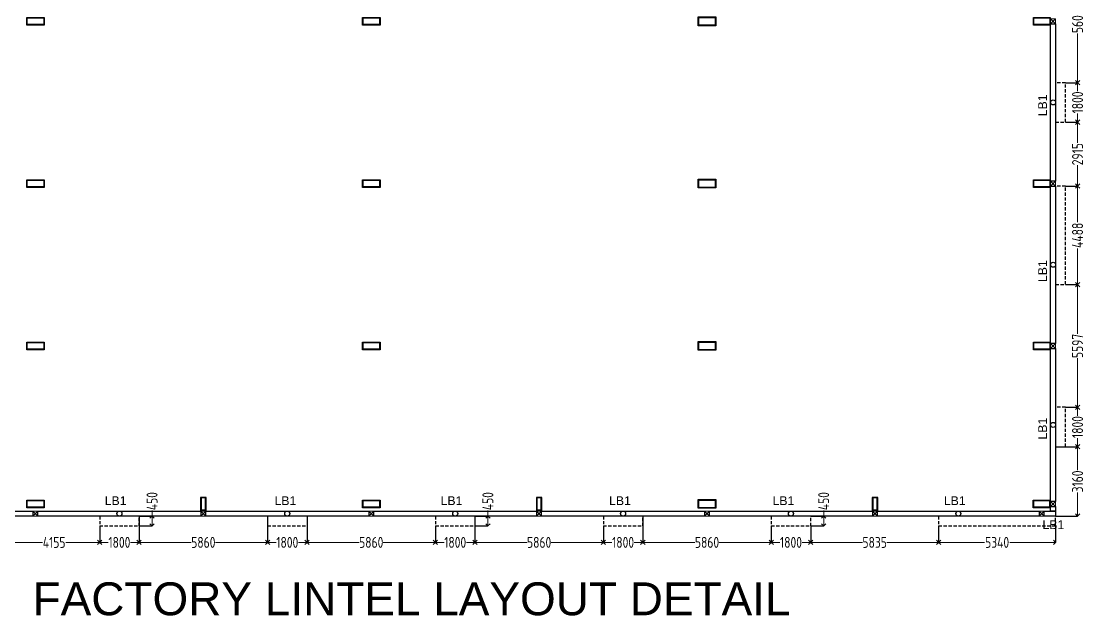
# Model space of a CAD drawing. Header units: inches. Extents: x -605 to 2991212, y -2872845 to 0.
# Drawn here: x 2620151 to 2668670, y -2711535 to -2684434 of the extents above; entities that cross this region are included whole.
import ezdxf
from ezdxf.enums import TextEntityAlignment as Align

# ---------------------------------------------------------------- set-up
doc = ezdxf.new("R2010")
doc.units = ezdxf.units.IN
doc.header["$LTSCALE"] = 600
doc.header["$MEASUREMENT"] = 0
doc.linetypes.add('DASHED2', pattern=[0.375, 0.25, -0.125])
doc.layers.add('rDIMension', color=1, linetype='Continuous', lineweight=18)
doc.layers.add('rRCC 2', color=40, linetype='Continuous', lineweight=15)
doc.layers.add('see level', color=2, linetype='Continuous')
doc.styles.add('DIM', font='geniso.shx', dxfattribs={"width": 0.85})
doc.styles.get("Standard").update_dxf_attribs({"font": 'arial.ttf'})
doc.dimstyles.new('ST-100', dxfattribs={"dimscale": 100, "dimtxt": 2.5, "dimasz": 2, "dimexe": 0.18, "dimexo": 0.0625, "dimgap": 0.2, "dimtad": 0, "dimdec": 0, "dimzin": 0, "dimdsep": 46, "dimtxsty": 'DIM', "dimblk": 'OPEN90', "dimcen": 0.09, "dimclrd": 256, "dimclrt": 7, "dimadec": 0, "dimazin": 0, "dimtfac": 1, "dimtdec": 0, "dimtofl": 0, "dimtmove": 0, "dimatfit": 3, "dimldrblk": 'OPEN90', "dimfxl": 1, "dimtolj": 1, "dimtzin": 0, "dimlwd": -1, "dimarcsym": 0})

# ---------------------------------------------------------------- blocks, each defined once
blk = doc.blocks.new('CCGE4RC G')
at = {"color": 3, "linetype": 'ByBlock'}
for points in [[(2458323, -2543313), (2459123, -2543313), (2459123, -2543713), (2458323, -2543713)], [(2427683, -2543338), (2428483, -2543338), (2428483, -2543688), (2427683, -2543688)], [(2443003, -2543338), (2443803, -2543338), (2443803, -2543688), (2443003, -2543688)], [(2473613, -2543338), (2474383, -2543338), (2474383, -2543688), (2473613, -2543688)], [(2427683, -2550738), (2428483, -2550738), (2428483, -2551088), (2427683, -2551088)], [(2443003, -2550738), (2443803, -2550738), (2443803, -2551088), (2443003, -2551088)], [(2458323, -2550713), (2459123, -2550713), (2459123, -2551113), (2458323, -2551113)], [(2473613, -2550738), (2474383, -2550738), (2474383, -2551088), (2473613, -2551088)], [(2427683, -2558138), (2428483, -2558138), (2428483, -2558488), (2427683, -2558488)], [(2443003, -2558138), (2443803, -2558138), (2443803, -2558488), (2443003, -2558488)], [(2458323, -2558113), (2459123, -2558113), (2459123, -2558513), (2458323, -2558513)], [(2473613, -2558138), (2474383, -2558138), (2474383, -2558488), (2473613, -2558488)], [(2427683, -2565343), (2428483, -2565343), (2428483, -2565693), (2427683, -2565693)], [(2435618, -2565218), (2435618, -2565818), (2435868, -2565818), (2435868, -2565218)], [(2443003, -2565343), (2443803, -2565343), (2443803, -2565693), (2443003, -2565693)], [(2450938, -2565218), (2450938, -2565818), (2451188, -2565818), (2451188, -2565218)], [(2458323, -2565318), (2459123, -2565318), (2459123, -2565718), (2458323, -2565718)], [(2466258, -2565218), (2466258, -2565818), (2466508, -2565818), (2466508, -2565218)], [(2473608, -2565343), (2474378, -2565343), (2474378, -2565693), (2473608, -2565693)]]:
    blk.add_lwpolyline(points, close=True, dxfattribs=at)
at = {"color": 2, "linetype": 'ByBlock'}
for points in [[(2427708, -2543363), (2428458, -2543363), (2428458, -2543663), (2427708, -2543663)], [(2443028, -2543363), (2443778, -2543363), (2443778, -2543663), (2443028, -2543663)], [(2458348, -2543338), (2459098, -2543338), (2459098, -2543688), (2458348, -2543688)], [(2473638, -2543363), (2474358, -2543363), (2474358, -2543663), (2473638, -2543663)], [(2427708, -2550763), (2428458, -2550763), (2428458, -2551063), (2427708, -2551063)], [(2443028, -2550763), (2443778, -2550763), (2443778, -2551063), (2443028, -2551063)], [(2458348, -2550738), (2459098, -2550738), (2459098, -2551088), (2458348, -2551088)], [(2473638, -2550763), (2474358, -2550763), (2474358, -2551063), (2473638, -2551063)], [(2427708, -2558163), (2428458, -2558163), (2428458, -2558463), (2427708, -2558463)], [(2443028, -2558163), (2443778, -2558163), (2443778, -2558463), (2443028, -2558463)], [(2458348, -2558138), (2459098, -2558138), (2459098, -2558488), (2458348, -2558488)], [(2473638, -2558163), (2474358, -2558163), (2474358, -2558463), (2473638, -2558463)], [(2427708, -2565368), (2428458, -2565368), (2428458, -2565668), (2427708, -2565668)], [(2435643, -2565243), (2435643, -2565793), (2435843, -2565793), (2435843, -2565243)], [(2443028, -2565368), (2443778, -2565368), (2443778, -2565668), (2443028, -2565668)], [(2450963, -2565243), (2450963, -2565793), (2451163, -2565793), (2451163, -2565243)], [(2458348, -2565343), (2459098, -2565343), (2459098, -2565693), (2458348, -2565693)], [(2466283, -2565243), (2466283, -2565793), (2466483, -2565793), (2466483, -2565243)], [(2473633, -2565368), (2474353, -2565368), (2474353, -2565668), (2473633, -2565668)]]:
    blk.add_lwpolyline(points, close=True, dxfattribs=at)
at = {"color": 8, "linetype": 'ByBlock'}
for centre in [(2474513, -2547213), (2474513, -2547213), (2474513, -2554613), (2474513, -2554613), (2474513, -2561915), (2474513, -2561915), (2431913, -2565957), (2439573, -2565957), (2439573, -2565957), (2447233, -2565957), (2447233, -2565957), (2454893, -2565957), (2454893, -2565957), (2462553, -2565957), (2462553, -2565957), (2470188, -2565957)]:
    blk.add_circle(centre, 115, dxfattribs=at)
at = {"layer": 'rRCC 2', "color": 6}
for p, q in [((2474628, -2543398), (2474398, -2543628)), ((2474628, -2543628), (2474398, -2543398)), ((2474628, -2550798), (2474398, -2551028)), ((2474628, -2551028), (2474398, -2550798)), ((2474628, -2558198), (2474398, -2558428)), ((2474628, -2558428), (2474398, -2558198)), ((2474628, -2565403), (2474398, -2565633)), ((2474628, -2565633), (2474398, -2565403)), ((2428198, -2565842), (2427968, -2566072)), ((2428198, -2566072), (2427968, -2565842)), ((2435858, -2565842), (2435628, -2566072)), ((2435858, -2566072), (2435628, -2565842)), ((2443518, -2565842), (2443288, -2566072)), ((2443518, -2566072), (2443288, -2565842)), ((2451178, -2565842), (2450948, -2566072)), ((2451178, -2566072), (2450948, -2565842)), ((2458838, -2565842), (2458608, -2566072)), ((2458838, -2566072), (2458608, -2565842)), ((2466498, -2565842), (2466268, -2566072)), ((2466498, -2566072), (2466268, -2565842)), ((2474108, -2565842), (2473878, -2566072)), ((2474108, -2566072), (2473878, -2565842))]:
    blk.add_line(p, q, dxfattribs=at)
for points in [[(2474628, -2543398), (2474398, -2543398), (2474398, -2543628), (2474628, -2543628)], [(2474628, -2550798), (2474398, -2550798), (2474398, -2551028), (2474628, -2551028)], [(2474628, -2558198), (2474398, -2558198), (2474398, -2558428), (2474628, -2558428)], [(2474628, -2565403), (2474398, -2565403), (2474398, -2565633), (2474628, -2565633)], [(2428198, -2565842), (2427968, -2565842), (2427968, -2566072), (2428198, -2566072)], [(2435858, -2565842), (2435628, -2565842), (2435628, -2566072), (2435858, -2566072)], [(2443518, -2565842), (2443288, -2565842), (2443288, -2566072), (2443518, -2566072)], [(2451178, -2565842), (2450948, -2565842), (2450948, -2566072), (2451178, -2566072)], [(2458838, -2565842), (2458608, -2565842), (2458608, -2566072), (2458838, -2566072)], [(2466498, -2565842), (2466268, -2565842), (2466268, -2566072), (2466498, -2566072)], [(2474108, -2565842), (2473878, -2565842), (2473878, -2566072), (2474108, -2566072)]]:
    blk.add_lwpolyline(points, close=True, dxfattribs=at)
blk = doc.blocks.new('_Open90')
at = {"color": 0, "linetype": 'ByBlock', "lineweight": -2}
for p, q in [((0, 0), (-1, 0)), ((-0.5, 0.5), (0, 0)), ((0, 0), (-0.5, -0.5))]:
    blk.add_line(p, q, dxfattribs=at)
blk = doc.blocks.new('*D1895')
at = {"layer": 'Defpoints', "color": 0}
for p in [(2623728, -2707443), (2625528, -2707443), (2625528, -2708192)]:
    blk.add_point(p, dxfattribs=at)
at = {"layer": 'rDIMension', "color": 0, "linetype": 'ByBlock', "lineweight": -2}
for p, q in [((2623728, -2707443), (2623728, -2708192)), ((2625528, -2707443), (2625528, -2708192))]:
    blk.add_line(p, q, dxfattribs=at)
at = {"layer": 'rDIMension'}
for p, q in [((2623928, -2708192), (2624119, -2708192)), ((2625328, -2708192), (2625137, -2708192))]:
    blk.add_line(p, q, dxfattribs=at)
at = {"layer": 'rDIMension', "xscale": 200, "yscale": 200, "zscale": 200, "rotation": 180}
blk.add_blockref('_Open90', (2623728, -2708192), dxfattribs=at)
at = {"layer": 'rDIMension', "xscale": 200, "yscale": 200, "zscale": 200}
blk.add_blockref('_Open90', (2625528, -2708192), dxfattribs=at)
at = {"layer": 'rDIMension', "color": 7, "insert": (2624628, -2708192), "char_height": 500, "attachment_point": 5, "style": 'DIM'}
blk.add_mtext('\\A1;1800', dxfattribs=at)
blk = doc.blocks.new('*D1896')
at = {"layer": 'Defpoints', "color": 0}
for p in [(2631388, -2706993), (2625528, -2707443), (2631388, -2708192)]:
    blk.add_point(p, dxfattribs=at)
at = {"layer": 'rDIMension', "color": 0, "linetype": 'ByBlock', "lineweight": -2}
for p, q in [((2631388, -2706993), (2631388, -2708192)), ((2625528, -2707443), (2625528, -2708192))]:
    blk.add_line(p, q, dxfattribs=at)
at = {"layer": 'rDIMension'}
for p, q in [((2625728, -2708192), (2627907, -2708192)), ((2631188, -2708192), (2629009, -2708192))]:
    blk.add_line(p, q, dxfattribs=at)
at = {"layer": 'rDIMension', "xscale": 200, "yscale": 200, "zscale": 200, "rotation": 180}
blk.add_blockref('_Open90', (2625528, -2708192), dxfattribs=at)
at = {"layer": 'rDIMension', "xscale": 200, "yscale": 200, "zscale": 200}
blk.add_blockref('_Open90', (2631388, -2708192), dxfattribs=at)
at = {"layer": 'rDIMension', "color": 7, "insert": (2628458, -2708192), "char_height": 500, "attachment_point": 5, "style": 'DIM'}
blk.add_mtext('\\A1;5860', dxfattribs=at)
blk = doc.blocks.new('*D1897')
at = {"layer": 'Defpoints', "color": 0}
for p in [(2619573, -2707443), (2623728, -2707443), (2623728, -2708192)]:
    blk.add_point(p, dxfattribs=at)
at = {"layer": 'rDIMension', "color": 0, "linetype": 'ByBlock', "lineweight": -2}
for p, q in [((2619573, -2707443), (2619573, -2708192)), ((2623728, -2707443), (2623728, -2708192))]:
    blk.add_line(p, q, dxfattribs=at)
at = {"layer": 'rDIMension'}
for p, q in [((2619773, -2708192), (2621121, -2708192)), ((2623528, -2708192), (2622181, -2708192))]:
    blk.add_line(p, q, dxfattribs=at)
at = {"layer": 'rDIMension', "xscale": 200, "yscale": 200, "zscale": 200, "rotation": 180}
blk.add_blockref('_Open90', (2619573, -2708192), dxfattribs=at)
at = {"layer": 'rDIMension', "xscale": 200, "yscale": 200, "zscale": 200}
blk.add_blockref('_Open90', (2623728, -2708192), dxfattribs=at)
at = {"layer": 'rDIMension', "color": 7, "insert": (2621651, -2708192), "char_height": 500, "attachment_point": 5, "style": 'DIM'}
blk.add_mtext('\\A1;4155', dxfattribs=at)
blk = doc.blocks.new('*D1898')
at = {"layer": 'Defpoints', "color": 0}
for p in [(2631388, -2706993), (2633188, -2707443), (2633188, -2708192)]:
    blk.add_point(p, dxfattribs=at)
at = {"layer": 'rDIMension', "color": 0, "lineweight": -2}
for p, q in [((2631388, -2706993), (2631388, -2708192)), ((2633188, -2707443), (2633188, -2708192))]:
    blk.add_line(p, q, dxfattribs=at)
at = {"layer": 'rDIMension'}
for p, q in [((2631588, -2708192), (2631779, -2708192)), ((2632988, -2708192), (2632797, -2708192))]:
    blk.add_line(p, q, dxfattribs=at)
at = {"layer": 'rDIMension', "xscale": 200, "yscale": 200, "zscale": 200, "rotation": 180}
blk.add_blockref('_Open90', (2631388, -2708192), dxfattribs=at)
at = {"layer": 'rDIMension', "xscale": 200, "yscale": 200, "zscale": 200}
blk.add_blockref('_Open90', (2633188, -2708192), dxfattribs=at)
at = {"layer": 'rDIMension', "color": 7, "insert": (2632288, -2708192), "char_height": 500, "attachment_point": 5, "style": 'DIM'}
blk.add_mtext('\\A1;1800', dxfattribs=at)
blk = doc.blocks.new('*D1899')
at = {"layer": 'Defpoints', "color": 0}
for p in [(2633188, -2707443), (2639048, -2707443), (2639048, -2708192)]:
    blk.add_point(p, dxfattribs=at)
at = {"layer": 'rDIMension', "color": 0, "lineweight": -2}
for p, q in [((2633188, -2707443), (2633188, -2708192)), ((2639048, -2707443), (2639048, -2708192))]:
    blk.add_line(p, q, dxfattribs=at)
at = {"layer": 'rDIMension'}
for p, q in [((2633388, -2708192), (2635567, -2708192)), ((2638848, -2708192), (2636669, -2708192))]:
    blk.add_line(p, q, dxfattribs=at)
at = {"layer": 'rDIMension', "xscale": 200, "yscale": 200, "zscale": 200, "rotation": 180}
blk.add_blockref('_Open90', (2633188, -2708192), dxfattribs=at)
at = {"layer": 'rDIMension', "xscale": 200, "yscale": 200, "zscale": 200}
blk.add_blockref('_Open90', (2639048, -2708192), dxfattribs=at)
at = {"layer": 'rDIMension', "color": 7, "insert": (2636118, -2708192), "char_height": 500, "attachment_point": 5, "style": 'DIM'}
blk.add_mtext('\\A1;5860', dxfattribs=at)
blk = doc.blocks.new('*D1900')
at = {"layer": 'Defpoints', "color": 0}
for p in [(2639048, -2707443), (2640848, -2707443), (2640848, -2708192)]:
    blk.add_point(p, dxfattribs=at)
at = {"layer": 'rDIMension', "color": 0, "lineweight": -2}
for p, q in [((2639048, -2707443), (2639048, -2708192)), ((2640848, -2707443), (2640848, -2708192))]:
    blk.add_line(p, q, dxfattribs=at)
at = {"layer": 'rDIMension'}
for p, q in [((2639248, -2708192), (2639439, -2708192)), ((2640648, -2708192), (2640457, -2708192))]:
    blk.add_line(p, q, dxfattribs=at)
at = {"layer": 'rDIMension', "xscale": 200, "yscale": 200, "zscale": 200, "rotation": 180}
blk.add_blockref('_Open90', (2639048, -2708192), dxfattribs=at)
at = {"layer": 'rDIMension', "xscale": 200, "yscale": 200, "zscale": 200}
blk.add_blockref('_Open90', (2640848, -2708192), dxfattribs=at)
at = {"layer": 'rDIMension', "color": 7, "insert": (2639948, -2708192), "char_height": 500, "attachment_point": 5, "style": 'DIM'}
blk.add_mtext('\\A1;1800', dxfattribs=at)
blk = doc.blocks.new('*D1901')
at = {"layer": 'Defpoints', "color": 0}
for p in [(2640848, -2707443), (2646708, -2707443), (2646708, -2708192)]:
    blk.add_point(p, dxfattribs=at)
at = {"layer": 'rDIMension', "color": 0, "lineweight": -2}
for p, q in [((2640848, -2707443), (2640848, -2708192)), ((2646708, -2707443), (2646708, -2708192))]:
    blk.add_line(p, q, dxfattribs=at)
at = {"layer": 'rDIMension'}
for p, q in [((2641048, -2708192), (2643227, -2708192)), ((2646508, -2708192), (2644329, -2708192))]:
    blk.add_line(p, q, dxfattribs=at)
at = {"layer": 'rDIMension', "xscale": 200, "yscale": 200, "zscale": 200, "rotation": 180}
blk.add_blockref('_Open90', (2640848, -2708192), dxfattribs=at)
at = {"layer": 'rDIMension', "xscale": 200, "yscale": 200, "zscale": 200}
blk.add_blockref('_Open90', (2646708, -2708192), dxfattribs=at)
at = {"layer": 'rDIMension', "color": 7, "insert": (2643778, -2708192), "char_height": 500, "attachment_point": 5, "style": 'DIM'}
blk.add_mtext('\\A1;5860', dxfattribs=at)
blk = doc.blocks.new('*D1902')
at = {"layer": 'Defpoints', "color": 0}
for p in [(2646708, -2707443), (2648508, -2707443), (2648508, -2708192)]:
    blk.add_point(p, dxfattribs=at)
at = {"layer": 'rDIMension', "color": 0, "lineweight": -2}
for p, q in [((2646708, -2707443), (2646708, -2708192)), ((2648508, -2707443), (2648508, -2708192))]:
    blk.add_line(p, q, dxfattribs=at)
at = {"layer": 'rDIMension'}
for p, q in [((2646908, -2708192), (2647099, -2708192)), ((2648308, -2708192), (2648117, -2708192))]:
    blk.add_line(p, q, dxfattribs=at)
at = {"layer": 'rDIMension', "xscale": 200, "yscale": 200, "zscale": 200, "rotation": 180}
blk.add_blockref('_Open90', (2646708, -2708192), dxfattribs=at)
at = {"layer": 'rDIMension', "xscale": 200, "yscale": 200, "zscale": 200}
blk.add_blockref('_Open90', (2648508, -2708192), dxfattribs=at)
at = {"layer": 'rDIMension', "color": 7, "insert": (2647608, -2708192), "char_height": 500, "attachment_point": 5, "style": 'DIM'}
blk.add_mtext('\\A1;1800', dxfattribs=at)
blk = doc.blocks.new('*D1903')
at = {"layer": 'Defpoints', "color": 0}
for p in [(2648508, -2707443), (2654368, -2707443), (2654368, -2708192)]:
    blk.add_point(p, dxfattribs=at)
at = {"layer": 'rDIMension', "color": 0, "lineweight": -2}
for p, q in [((2648508, -2707443), (2648508, -2708192)), ((2654368, -2707443), (2654368, -2708192))]:
    blk.add_line(p, q, dxfattribs=at)
at = {"layer": 'rDIMension'}
for p, q in [((2648708, -2708192), (2650887, -2708192)), ((2654168, -2708192), (2651989, -2708192))]:
    blk.add_line(p, q, dxfattribs=at)
at = {"layer": 'rDIMension', "xscale": 200, "yscale": 200, "zscale": 200, "rotation": 180}
blk.add_blockref('_Open90', (2648508, -2708192), dxfattribs=at)
at = {"layer": 'rDIMension', "xscale": 200, "yscale": 200, "zscale": 200}
blk.add_blockref('_Open90', (2654368, -2708192), dxfattribs=at)
at = {"layer": 'rDIMension', "color": 7, "insert": (2651438, -2708192), "char_height": 500, "attachment_point": 5, "style": 'DIM'}
blk.add_mtext('\\A1;5860', dxfattribs=at)
blk = doc.blocks.new('*D1904')
at = {"layer": 'Defpoints', "color": 0}
for p in [(2654368, -2707443), (2656168, -2707443), (2656168, -2708192)]:
    blk.add_point(p, dxfattribs=at)
at = {"layer": 'rDIMension', "color": 0, "lineweight": -2}
for p, q in [((2654368, -2707443), (2654368, -2708192)), ((2656168, -2707443), (2656168, -2708192))]:
    blk.add_line(p, q, dxfattribs=at)
at = {"layer": 'rDIMension'}
for p, q in [((2654568, -2708192), (2654759, -2708192)), ((2655968, -2708192), (2655777, -2708192))]:
    blk.add_line(p, q, dxfattribs=at)
at = {"layer": 'rDIMension', "xscale": 200, "yscale": 200, "zscale": 200, "rotation": 180}
blk.add_blockref('_Open90', (2654368, -2708192), dxfattribs=at)
at = {"layer": 'rDIMension', "xscale": 200, "yscale": 200, "zscale": 200}
blk.add_blockref('_Open90', (2656168, -2708192), dxfattribs=at)
at = {"layer": 'rDIMension', "color": 7, "insert": (2655268, -2708192), "char_height": 500, "attachment_point": 5, "style": 'DIM'}
blk.add_mtext('\\A1;1800', dxfattribs=at)
blk = doc.blocks.new('*D1905')
at = {"layer": 'Defpoints', "color": 0}
for p in [(2656168, -2707443), (2662003, -2707443), (2662003, -2708192)]:
    blk.add_point(p, dxfattribs=at)
at = {"layer": 'rDIMension', "color": 0, "lineweight": -2}
for p, q in [((2656168, -2707443), (2656168, -2708192)), ((2662003, -2707443), (2662003, -2708192))]:
    blk.add_line(p, q, dxfattribs=at)
at = {"layer": 'rDIMension'}
for p, q in [((2656368, -2708192), (2658534, -2708192)), ((2661803, -2708192), (2659637, -2708192))]:
    blk.add_line(p, q, dxfattribs=at)
at = {"layer": 'rDIMension', "xscale": 200, "yscale": 200, "zscale": 200, "rotation": 180}
blk.add_blockref('_Open90', (2656168, -2708192), dxfattribs=at)
at = {"layer": 'rDIMension', "xscale": 200, "yscale": 200, "zscale": 200}
blk.add_blockref('_Open90', (2662003, -2708192), dxfattribs=at)
at = {"layer": 'rDIMension', "color": 7, "insert": (2659086, -2708192), "char_height": 500, "attachment_point": 5, "style": 'DIM'}
blk.add_mtext('\\A1;5835', dxfattribs=at)
blk = doc.blocks.new('*D1906')
at = {"layer": 'Defpoints', "color": 0}
for p in [(2662003, -2707443), (2667343, -2707443), (2667343, -2708192)]:
    blk.add_point(p, dxfattribs=at)
at = {"layer": 'rDIMension', "color": 0, "lineweight": -2}
for p, q in [((2662003, -2707443), (2662003, -2708192)), ((2667343, -2707443), (2667343, -2708192))]:
    blk.add_line(p, q, dxfattribs=at)
at = {"layer": 'rDIMension'}
for p, q in [((2662203, -2708192), (2664100, -2708192)), ((2667143, -2708192), (2665246, -2708192))]:
    blk.add_line(p, q, dxfattribs=at)
at = {"layer": 'rDIMension', "xscale": 200, "yscale": 200, "zscale": 200, "rotation": 180}
blk.add_blockref('_Open90', (2662003, -2708192), dxfattribs=at)
at = {"layer": 'rDIMension', "xscale": 200, "yscale": 200, "zscale": 200}
blk.add_blockref('_Open90', (2667343, -2708192), dxfattribs=at)
at = {"layer": 'rDIMension', "color": 7, "insert": (2664673, -2708192), "char_height": 500, "attachment_point": 5, "style": 'DIM'}
blk.add_mtext('\\A1;5340', dxfattribs=at)
blk = doc.blocks.new('*D1907')
at = {"layer": 'Defpoints', "color": 0}
for p in [(2656168, -2706993), (2656168, -2707443), (2656759, -2707443)]:
    blk.add_point(p, dxfattribs=at)
at = {"layer": 'rDIMension'}
for p, q in [((2656759, -2706993), (2656759, -2706735)), ((2656759, -2707193), (2656759, -2707243))]:
    blk.add_line(p, q, dxfattribs=at)
at = {"layer": 'rDIMension', "color": 0, "lineweight": -2}
for p, q in [((2656168, -2706993), (2656759, -2706993)), ((2656168, -2707443), (2656759, -2707443))]:
    blk.add_line(p, q, dxfattribs=at)
at = {"layer": 'rDIMension', "xscale": 200, "yscale": 200, "zscale": 200}
for p, rotation in [((2656759, -2706993), 90), ((2656759, -2707443), 270)]:
    blk.add_blockref('_Open90', p, dxfattribs=dict(at, rotation=rotation))
at = {"layer": 'rDIMension', "color": 7, "insert": (2656759, -2706311), "char_height": 500, "attachment_point": 5, "rotation": 90, "style": 'DIM'}
blk.add_mtext('\\A1;450', dxfattribs=at)
blk = doc.blocks.new('*D1908')
at = {"layer": 'Defpoints', "color": 0}
for p in [(2640848, -2706993), (2640848, -2707443), (2641439, -2707443)]:
    blk.add_point(p, dxfattribs=at)
at = {"layer": 'rDIMension'}
for p, q in [((2641439, -2706993), (2641439, -2706735)), ((2641439, -2707193), (2641439, -2707243))]:
    blk.add_line(p, q, dxfattribs=at)
at = {"layer": 'rDIMension', "color": 0, "lineweight": -2}
for p, q in [((2640848, -2706993), (2641439, -2706993)), ((2640848, -2707443), (2641439, -2707443))]:
    blk.add_line(p, q, dxfattribs=at)
at = {"layer": 'rDIMension', "xscale": 200, "yscale": 200, "zscale": 200}
for p, rotation in [((2641439, -2706993), 90), ((2641439, -2707443), 270)]:
    blk.add_blockref('_Open90', p, dxfattribs=dict(at, rotation=rotation))
at = {"layer": 'rDIMension', "color": 7, "insert": (2641439, -2706311), "char_height": 500, "attachment_point": 5, "rotation": 90, "style": 'DIM'}
blk.add_mtext('\\A1;450', dxfattribs=at)
blk = doc.blocks.new('*D1909')
at = {"layer": 'Defpoints', "color": 0}
for p in [(2625528, -2706993), (2625528, -2707443), (2626119, -2707443)]:
    blk.add_point(p, dxfattribs=at)
at = {"layer": 'rDIMension'}
for p, q in [((2626119, -2706993), (2626119, -2706735)), ((2626119, -2707193), (2626119, -2707243))]:
    blk.add_line(p, q, dxfattribs=at)
at = {"layer": 'rDIMension', "color": 0, "lineweight": -2}
for p, q in [((2625528, -2706993), (2626119, -2706993)), ((2625528, -2707443), (2626119, -2707443))]:
    blk.add_line(p, q, dxfattribs=at)
at = {"layer": 'rDIMension', "xscale": 200, "yscale": 200, "zscale": 200}
for p, rotation in [((2626119, -2706993), 90), ((2626119, -2707443), 270)]:
    blk.add_blockref('_Open90', p, dxfattribs=dict(at, rotation=rotation))
at = {"layer": 'rDIMension', "color": 7, "insert": (2626119, -2706311), "char_height": 500, "attachment_point": 5, "rotation": 90, "style": 'DIM'}
blk.add_mtext('\\A1;450', dxfattribs=at)
blk = doc.blocks.new('*D1910')
at = {"layer": 'Defpoints', "color": 0}
for p in [(2667343, -2703833), (2668341, -2703833), (2667343, -2706993)]:
    blk.add_point(p, dxfattribs=at)
at = {"layer": 'rDIMension', "color": 0, "lineweight": -2}
for p, q in [((2667343, -2703833), (2668341, -2703833)), ((2667343, -2706993), (2668341, -2706993))]:
    blk.add_line(p, q, dxfattribs=at)
at = {"layer": 'rDIMension'}
for p, q in [((2668341, -2704033), (2668341, -2704904)), ((2668341, -2706793), (2668341, -2705922))]:
    blk.add_line(p, q, dxfattribs=at)
at = {"layer": 'rDIMension', "xscale": 200, "yscale": 200, "zscale": 200}
for p, rotation in [((2668341, -2703833), 90), ((2668341, -2706993), 270)]:
    blk.add_blockref('_Open90', p, dxfattribs=dict(at, rotation=rotation))
at = {"layer": 'rDIMension', "color": 7, "insert": (2668341, -2705413), "char_height": 500, "attachment_point": 5, "rotation": 90, "style": 'DIM'}
blk.add_mtext('\\A1;3160', dxfattribs=at)
blk = doc.blocks.new('*D1911')
at = {"layer": 'Defpoints', "color": 0}
for p in [(2667793, -2702033), (2668341, -2702033), (2667343, -2703833)]:
    blk.add_point(p, dxfattribs=at)
at = {"layer": 'rDIMension', "color": 0, "lineweight": -2}
for p, q in [((2667793, -2702033), (2668341, -2702033)), ((2667343, -2703833), (2668341, -2703833))]:
    blk.add_line(p, q, dxfattribs=at)
at = {"layer": 'rDIMension'}
for p, q in [((2668341, -2702233), (2668341, -2702424)), ((2668341, -2703633), (2668341, -2703442))]:
    blk.add_line(p, q, dxfattribs=at)
at = {"layer": 'rDIMension', "xscale": 200, "yscale": 200, "zscale": 200}
for p, rotation in [((2668341, -2702033), 90), ((2668341, -2703833), 270)]:
    blk.add_blockref('_Open90', p, dxfattribs=dict(at, rotation=rotation))
at = {"layer": 'rDIMension', "color": 7, "insert": (2668341, -2702933), "char_height": 500, "attachment_point": 5, "rotation": 90, "style": 'DIM'}
blk.add_mtext('\\A1;1800', dxfattribs=at)
blk = doc.blocks.new('*D1912')
at = {"layer": 'Defpoints', "color": 0}
for p in [(2667793, -2696437), (2668341, -2696437), (2667793, -2702033)]:
    blk.add_point(p, dxfattribs=at)
at = {"layer": 'rDIMension', "color": 0, "lineweight": -2}
for p, q in [((2667793, -2696437), (2668341, -2696437)), ((2667793, -2702033), (2668341, -2702033))]:
    blk.add_line(p, q, dxfattribs=at)
at = {"layer": 'rDIMension'}
for p, q in [((2668341, -2696637), (2668341, -2698683)), ((2668341, -2701833), (2668341, -2699787))]:
    blk.add_line(p, q, dxfattribs=at)
at = {"layer": 'rDIMension', "xscale": 200, "yscale": 200, "zscale": 200}
for p, rotation in [((2668341, -2696437), 90), ((2668341, -2702033), 270)]:
    blk.add_blockref('_Open90', p, dxfattribs=dict(at, rotation=rotation))
at = {"layer": 'rDIMension', "color": 7, "insert": (2668341, -2699235), "char_height": 500, "attachment_point": 5, "rotation": 90, "style": 'DIM'}
blk.add_mtext('\\A1;5597', dxfattribs=at)
blk = doc.blocks.new('*D1913')
at = {"layer": 'Defpoints', "color": 0}
for p in [(2667793, -2691949), (2668341, -2691949), (2667793, -2696437)]:
    blk.add_point(p, dxfattribs=at)
at = {"layer": 'rDIMension', "color": 0, "lineweight": -2}
for p, q in [((2667793, -2691949), (2668341, -2691949)), ((2667793, -2696437), (2668341, -2696437))]:
    blk.add_line(p, q, dxfattribs=at)
at = {"layer": 'rDIMension'}
for p, q in [((2668341, -2692149), (2668341, -2693599)), ((2668341, -2696237), (2668341, -2694787))]:
    blk.add_line(p, q, dxfattribs=at)
at = {"layer": 'rDIMension', "xscale": 200, "yscale": 200, "zscale": 200}
for p, rotation in [((2668341, -2691949), 90), ((2668341, -2696437), 270)]:
    blk.add_blockref('_Open90', p, dxfattribs=dict(at, rotation=rotation))
at = {"layer": 'rDIMension', "color": 7, "insert": (2668341, -2694193), "char_height": 500, "attachment_point": 5, "rotation": 90, "style": 'DIM'}
blk.add_mtext('\\A1;4488', dxfattribs=at)
blk = doc.blocks.new('*D1914')
at = {"layer": 'Defpoints', "color": 0}
for p in [(2667793, -2689034), (2668341, -2689034), (2667793, -2691949)]:
    blk.add_point(p, dxfattribs=at)
at = {"layer": 'rDIMension', "color": 0, "lineweight": -2}
for p, q in [((2667793, -2689034), (2668341, -2689034)), ((2667793, -2691949), (2668341, -2691949))]:
    blk.add_line(p, q, dxfattribs=at)
at = {"layer": 'rDIMension'}
for p, q in [((2668341, -2689234), (2668341, -2689982)), ((2668341, -2691749), (2668341, -2691001))]:
    blk.add_line(p, q, dxfattribs=at)
at = {"layer": 'rDIMension', "xscale": 200, "yscale": 200, "zscale": 200}
for p, rotation in [((2668341, -2689034), 90), ((2668341, -2691949), 270)]:
    blk.add_blockref('_Open90', p, dxfattribs=dict(at, rotation=rotation))
at = {"layer": 'rDIMension', "color": 7, "insert": (2668341, -2690491), "char_height": 500, "attachment_point": 5, "rotation": 90, "style": 'DIM'}
blk.add_mtext('\\A1;2915', dxfattribs=at)
blk = doc.blocks.new('*D1915')
at = {"layer": 'Defpoints', "color": 0}
for p in [(2667793, -2687234), (2668341, -2687234), (2667793, -2689034)]:
    blk.add_point(p, dxfattribs=at)
at = {"layer": 'rDIMension', "color": 0, "lineweight": -2}
for p, q in [((2667793, -2687234), (2668341, -2687234)), ((2667793, -2689034), (2668341, -2689034))]:
    blk.add_line(p, q, dxfattribs=at)
at = {"layer": 'rDIMension'}
for p, q in [((2668341, -2687434), (2668341, -2687625)), ((2668341, -2688834), (2668341, -2688643))]:
    blk.add_line(p, q, dxfattribs=at)
at = {"layer": 'rDIMension', "xscale": 200, "yscale": 200, "zscale": 200}
for p, rotation in [((2668341, -2687234), 90), ((2668341, -2689034), 270)]:
    blk.add_blockref('_Open90', p, dxfattribs=dict(at, rotation=rotation))
at = {"layer": 'rDIMension', "color": 7, "insert": (2668341, -2688134), "char_height": 500, "attachment_point": 5, "rotation": 90, "style": 'DIM'}
blk.add_mtext('\\A1;1800', dxfattribs=at)
blk = doc.blocks.new('*D1916')
at = {"layer": 'Defpoints', "color": 0}
for p in [(2667793, -2681634), (2668341, -2681634), (2667793, -2687234)]:
    blk.add_point(p, dxfattribs=at)
at = {"layer": 'rDIMension', "color": 0, "lineweight": -2}
for p, q in [((2667793, -2681634), (2668341, -2681634)), ((2667793, -2687234), (2668341, -2687234))]:
    blk.add_line(p, q, dxfattribs=at)
at = {"layer": 'rDIMension'}
for p, q in [((2668341, -2681834), (2668341, -2683882)), ((2668341, -2687034), (2668341, -2684985))]:
    blk.add_line(p, q, dxfattribs=at)
at = {"layer": 'rDIMension', "xscale": 200, "yscale": 200, "zscale": 200}
for p, rotation in [((2668341, -2681634), 90), ((2668341, -2687234), 270)]:
    blk.add_blockref('_Open90', p, dxfattribs=dict(at, rotation=rotation))
at = {"layer": 'rDIMension', "color": 7, "insert": (2668341, -2684434), "char_height": 500, "attachment_point": 5, "rotation": 90, "style": 'DIM'}
blk.add_mtext('\\A1;5600', dxfattribs=at)

msp = doc.modelspace()

# ---------------------------------------------------------------- linework, layer by layer
at = {"color": 7, "linetype": 'DASHED2'}
for p, q in [((2667793, -2687233.8), (2667343, -2687233.8)), ((2667793, -2689033.8), (2667793, -2687233.8)), ((2667343, -2689033.8), (2667793, -2689033.8)), ((2667793, -2691948.8), (2667343, -2691948.8)), ((2667793, -2696436.8), (2667793, -2691948.8)), ((2667343, -2696436.8), (2667793, -2696436.8)), ((2667793, -2702033.4), (2667343, -2702033.4)), ((2667793, -2703833.4), (2667793, -2702033.4)), ((2667343, -2703833.4), (2667793, -2703833.4)), ((2623728, -2706993.3), (2623728, -2707443.3)), ((2625528, -2707443.3), (2625528, -2706993.3)), ((2631388, -2706993.4), (2631388, -2707443.3)), ((2639048, -2706993.4), (2639048, -2707443.3)), ((2646708, -2706993.4), (2646708, -2707443.3)), ((2648508, -2707443.3), (2648508, -2706993.3)), ((2654368, -2706993.3), (2654368, -2707443.3)), ((2656168, -2707443.3), (2656168, -2706993.3)), ((2662003.1, -2706993.3), (2662003.1, -2707443.3)), ((2667343, -2707443.3), (2667343, -2706993.3)), ((2623728, -2707443.3), (2625528, -2707443.2)), ((2631388, -2707443.3), (2633188, -2707443.3)), ((2639048, -2707443.3), (2640848, -2707443.3)), ((2646708, -2707443.3), (2648508, -2707443.3)), ((2654368, -2707443.3), (2656168, -2707443.3)), ((2662003, -2707443.3), (2667343, -2707443.3))]:
    msp.add_line(p, q, dxfattribs=at)
at = {"color": 1, "linetype": 'ByBlock'}
for points in [[(2667113, -2684548.8), (2667343, -2684548.8), (2667343, -2691718.8), (2667113, -2691718.8)], [(2667113, -2691948.8), (2667343, -2691948.8), (2667343, -2699118.8), (2667113, -2699118.8)], [(2667113, -2699348.8), (2667343, -2699348.8), (2667343, -2706323.8), (2667113, -2706323.8)], [(2616663, -2706763.3), (2620683, -2706763.3), (2620683, -2706993.3), (2616663, -2706993.3)], [(2620913, -2706763.3), (2628343, -2706763.3), (2628343, -2706993.3), (2620913, -2706993.3)], [(2628573, -2706763.3), (2636003, -2706763.3), (2636003, -2706993.3), (2628573, -2706993.3)], [(2636233, -2706763.3), (2643663, -2706763.3), (2643663, -2706993.3), (2636233, -2706993.3)], [(2643893, -2706763.3), (2651323, -2706763.3), (2651323, -2706993.3), (2643893, -2706993.3)], [(2651553, -2706763.3), (2658983, -2706763.3), (2658983, -2706993.3), (2651553, -2706993.3)], [(2659213, -2706763.3), (2666593.1, -2706763.3), (2666593.1, -2706993.3), (2659213, -2706993.3)], [(2666823.1, -2706763.3), (2667343, -2706763.3), (2667343, -2706993.3), (2666823.1, -2706993.3)], [(2667113, -2706553.8), (2667343, -2706553.8), (2667343, -2706763.3), (2667113, -2706763.3)]]:
    msp.add_lwpolyline(points, close=True, dxfattribs=at)
at = {"layer": 'see level', "color": 7, "linetype": 'ByBlock'}
for p, q in [((2625528, -2706993.3), (2625528, -2707443.3)), ((2633188, -2706993.4), (2633188, -2707443.3)), ((2640848, -2706993.4), (2640848, -2707443.3)), ((2648508, -2706993.4), (2648508, -2707443.3))]:
    msp.add_line(p, q, dxfattribs=at)

# ---------------------------------------------------------------- block references
at = {"color": 1, "linetype": 'ByBlock'}
msp.add_blockref('CCGE4RC G', (192715, -140920.9), dxfattribs=at)

# ---------------------------------------------------------------- texts
at = {"layer": 'rRCC 2'}
for p in [(2666745.9, -2688267.5), (2666745.9, -2695825.2), (2666745.9, -2703005)]:
    msp.add_text('LB1', height=400, rotation=90, dxfattribs=at).set_placement(p, align=Align.MIDDLE_CENTER)
for p in [(2624454.6, -2706292.8), (2632202, -2706292.8), (2639779.3, -2706292.8), (2647465.8, -2706292.8), (2654923.3, -2706292.8), (2662738.7, -2706292.8), (2667237.8, -2707387.7)]:
    msp.add_text('LB1', height=400, dxfattribs=at).set_placement(p, align=Align.MIDDLE_CENTER)
msp.add_text('FACTORY LINTEL LAYOUT DETAIL', height=1500, dxfattribs=at).set_placement((2620668, -2711514.2))

# ---------------------------------------------------------------- dimensions: what is measured, and where the dimension line sits
at = {"layer": 'rDIMension', "color": 1}
for base, p1, p2, override, picture, middle in [((2668341.4, -2681633.8), (2667793, -2687233.8), (2667793, -2681633.8), {"dimtxt": 5, "dimexe": 0, "dimexo": 0, "dimtmove": 1, "dimfxl": 1.25, "dimtfillclr": 256, "dimarcsym": 2}, '*D1916', (2668341.4, -2684433.8)), ((2668341.4, -2687233.8), (2667793, -2689033.8), (2667793, -2687233.8), {"dimtxt": 5, "dimexe": 0, "dimexo": 0, "dimtmove": 1, "dimfxl": 1.25, "dimtfillclr": 256, "dimarcsym": 2}, '*D1915', (2668341.4, -2688133.8)), ((2668341.4, -2689033.8), (2667793, -2691948.8), (2667793, -2689033.8), {"dimtxt": 5, "dimexe": 0, "dimexo": 0, "dimtmove": 1, "dimfxl": 1.25, "dimtfillclr": 256, "dimarcsym": 2}, '*D1914', (2668341.4, -2690491.3)), ((2668341.4, -2691948.8), (2667793, -2696436.8), (2667793, -2691948.8), {"dimtxt": 5, "dimexe": 0, "dimexo": 0, "dimtmove": 1, "dimfxl": 1.25, "dimtfillclr": 256, "dimarcsym": 2}, '*D1913', (2668341.4, -2694192.8)), ((2668341.4, -2696436.8), (2667793, -2702033.4), (2667793, -2696436.8), {"dimtxt": 5, "dimexe": 0, "dimexo": 0, "dimtmove": 1, "dimfxl": 1.25, "dimtfillclr": 256, "dimarcsym": 2}, '*D1912', (2668341.4, -2699235.1)), ((2668341.4, -2702033.4), (2667343, -2703833.4), (2667793, -2702033.4), {"dimtxt": 5, "dimexe": 0, "dimexo": 0, "dimtmove": 1, "dimfxl": 1.25, "dimtfillclr": 256, "dimarcsym": 2}, '*D1911', (2668341.4, -2702933.4)), ((2668341.4, -2703833.4), (2667343, -2706993.3), (2667343, -2703833.4), {"dimtxt": 5, "dimexe": 0, "dimexo": 0, "dimblk": 'Open90', "dimtmove": 1, "dimfxl": 1.25, "dimtfillclr": 256, "dimarcsym": 2}, '*D1910', (2668341.4, -2705413.3))]:
    dim = msp.add_linear_dim(base=base, p1=p1, p2=p2, angle=90, dimstyle='ST-100', override=override, dxfattribs=at)
    dim.commit()
    dim.dimension.update_dxf_attribs({"geometry": picture, "text_midpoint": middle})
for base, p1, p2, picture, middle in [((2626119.4, -2707443.3), (2625528, -2706993.3), (2625528, -2707443.3), '*D1909', (2626119.4, -2706311.4)), ((2641439.4, -2707443.3), (2640848, -2706993.3), (2640848, -2707443.3), '*D1908', (2641439.4, -2706311.5)), ((2656759.4, -2707443.3), (2656168, -2706993.3), (2656168, -2707443.3), '*D1907', (2656759.4, -2706311.5))]:
    dim = msp.add_linear_dim(base=base, p1=p1, p2=p2, angle=90, dimstyle='ST-100', override={"dimtxt": 5, "dimexe": 0, "dimexo": 0, "dimblk": 'Open90', "dimtmove": 1, "dimfxl": 1.25, "dimtfillclr": 256, "dimarcsym": 2}, dxfattribs=at)
    dim.commit()
    dim.dimension.update_dxf_attribs({"geometry": picture, "text_midpoint": middle, "dimtype": 160})
at = {"layer": 'rDIMension', "color": 1, "linetype": 'ByBlock'}
for base, p1, p2, picture, middle in [((2631388, -2708192.5), (2625528, -2707443.3), (2631388, -2706993.3), '*D1896', (2628458, -2708192.5)), ((2623728, -2708192.5), (2619573, -2707443.3), (2623728, -2707443.3), '*D1897', (2621650.5, -2708192.5)), ((2625528, -2708192.5), (2623728, -2707443.3), (2625528, -2707443.2), '*D1895', (2624628, -2708192.5))]:
    dim = msp.add_linear_dim(base=base, p1=p1, p2=p2, dimstyle='ST-100', override={"dimtxt": 5, "dimexe": 0, "dimexo": 0, "dimblk": 'Open90', "dimtmove": 1, "dimfxl": 1.25, "dimtfillclr": 256, "dimarcsym": 2}, dxfattribs=at)
    dim.commit()
    dim.dimension.update_dxf_attribs({"geometry": picture, "text_midpoint": middle})
at = {"layer": 'rDIMension', "color": 1}
for base, p1, p2, picture, middle in [((2633188, -2708192.5), (2631388, -2706993.3), (2633188, -2707443.3), '*D1898', (2632288, -2708192.5)), ((2639048, -2708192.5), (2633188, -2707443.3), (2639048, -2707443.3), '*D1899', (2636118, -2708192.5)), ((2640848, -2708192.5), (2639048, -2707443.3), (2640848, -2707443.3), '*D1900', (2639948, -2708192.5)), ((2646708, -2708192.5), (2640848, -2707443.3), (2646708, -2707443.3), '*D1901', (2643778, -2708192.5)), ((2648508, -2708192.5), (2646708, -2707443.3), (2648508, -2707443.3), '*D1902', (2647608, -2708192.5)), ((2654368, -2708192.5), (2648508, -2707443.3), (2654368, -2707443.3), '*D1903', (2651438, -2708192.5)), ((2656168, -2708192.5), (2654368, -2707443.3), (2656168, -2707443.3), '*D1904', (2655268, -2708192.5)), ((2662003, -2708192.5), (2656168, -2707443.3), (2662003, -2707443.3), '*D1905', (2659085.5, -2708192.5)), ((2667343, -2708192.5), (2662003, -2707443.3), (2667343, -2707443.3), '*D1906', (2664673, -2708192.5))]:
    dim = msp.add_linear_dim(base=base, p1=p1, p2=p2, dimstyle='ST-100', override={"dimtxt": 5, "dimexe": 0, "dimexo": 0, "dimtmove": 1, "dimfxl": 1.25, "dimtfillclr": 256, "dimarcsym": 2}, dxfattribs=at)
    dim.commit()
    dim.dimension.update_dxf_attribs({"geometry": picture, "text_midpoint": middle})

doc.saveas('drawing.dxf')
